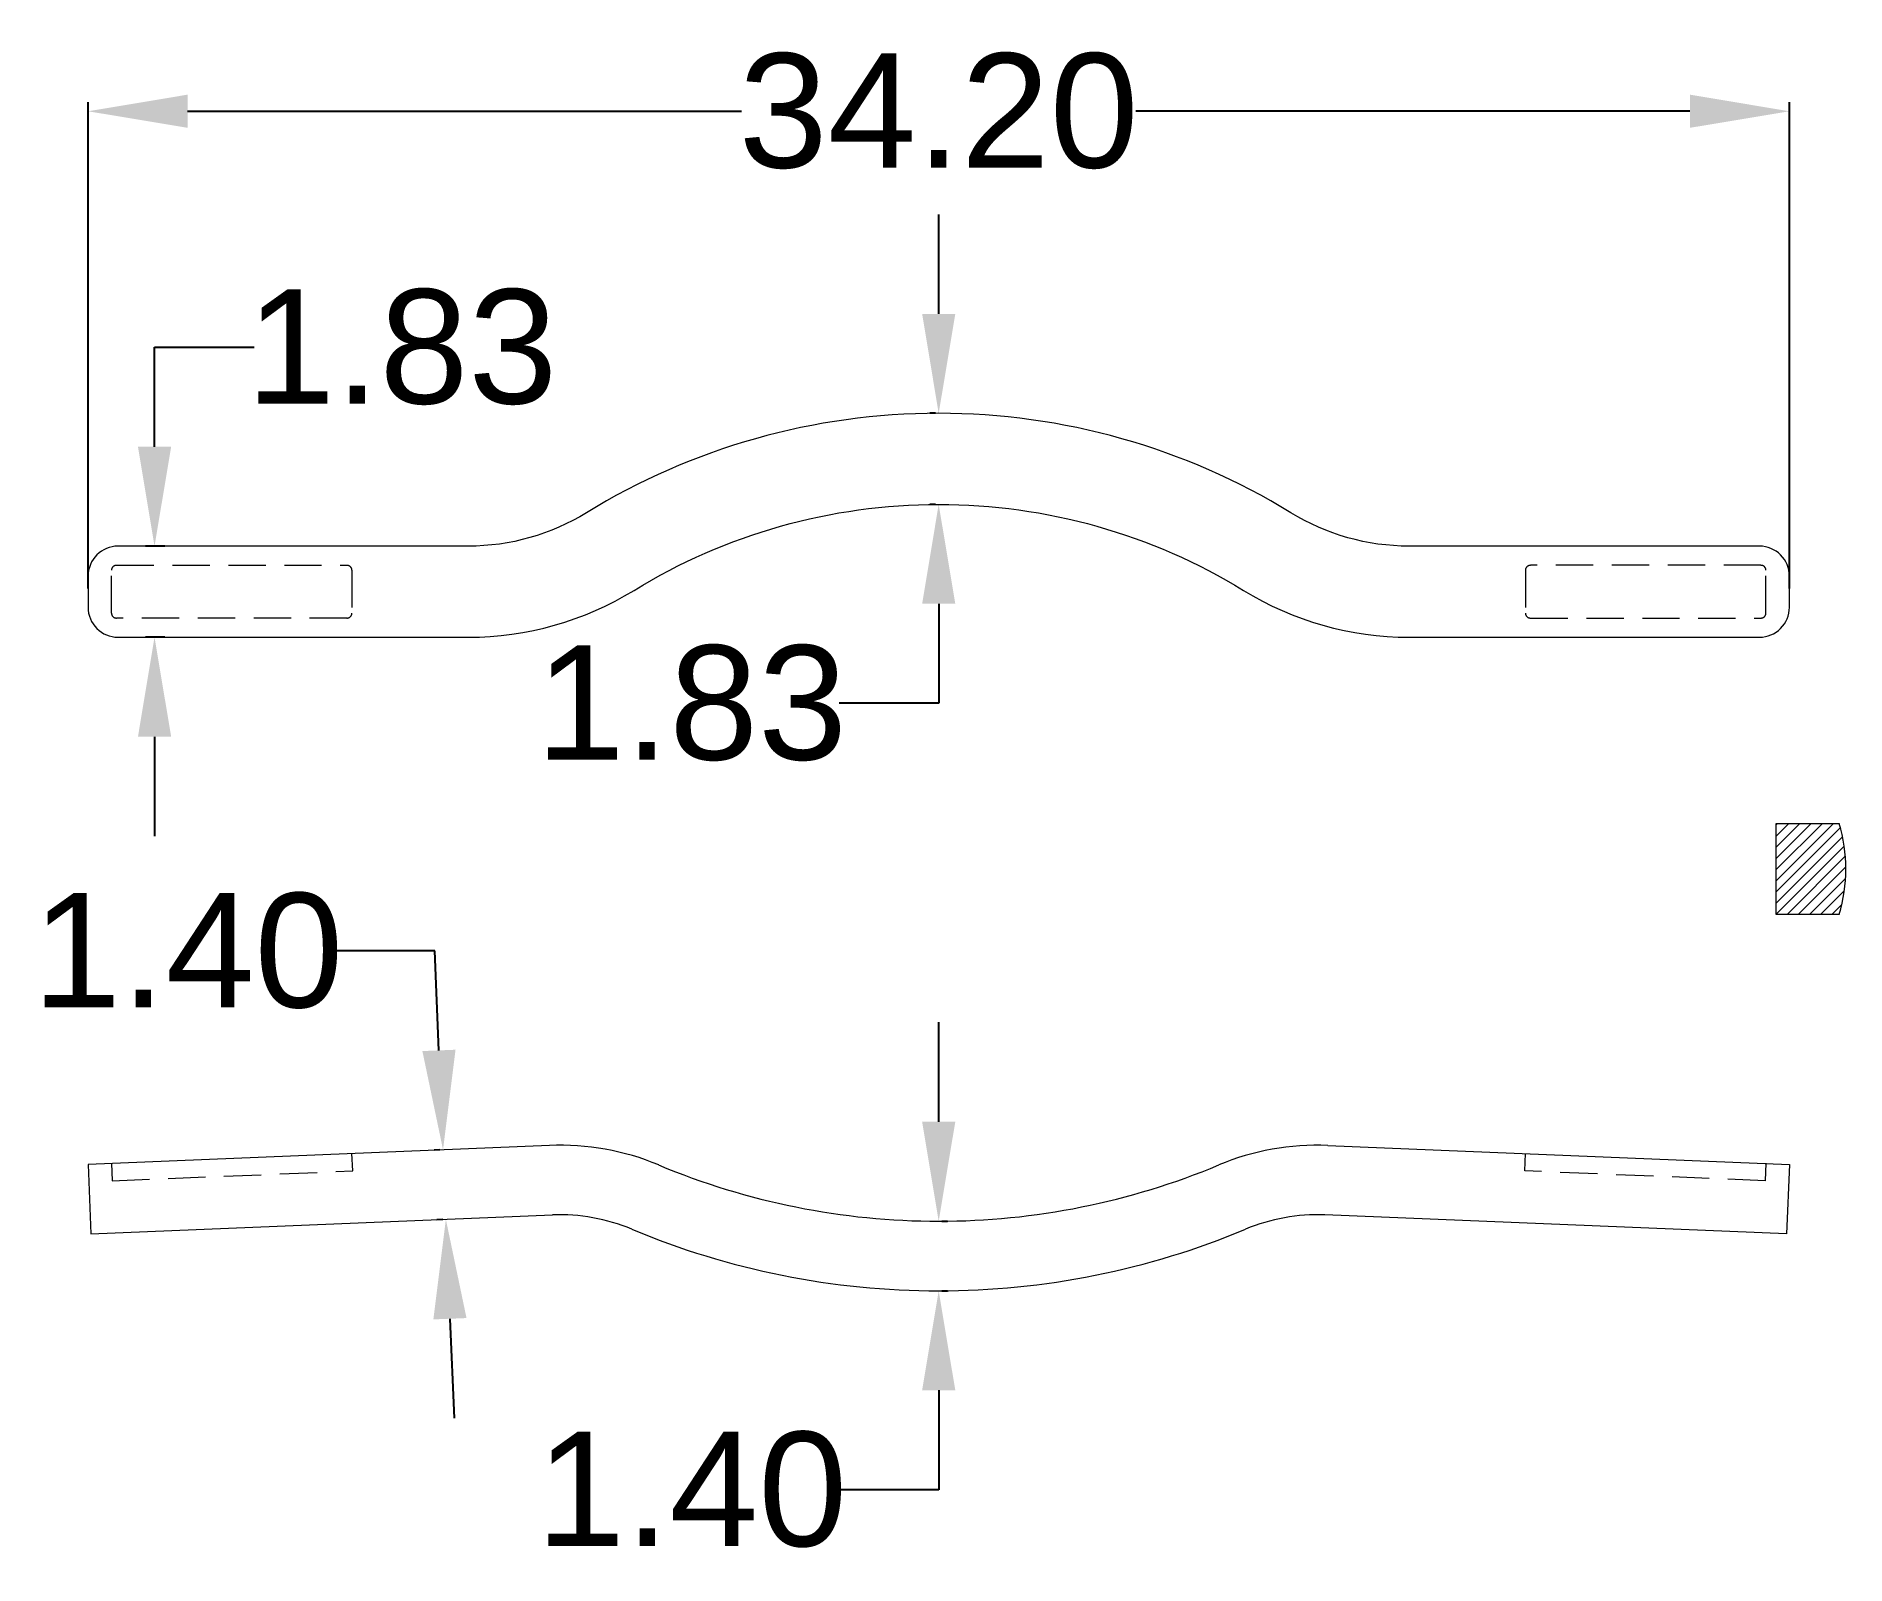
# Model space of a CAD drawing. Header units: millimetres. Extents: x 2511.6 to 2548, y 1481.1 to 1511.8.
import ezdxf

# ---------------------------------------------------------------- set-up
doc = ezdxf.new("R2010")
doc.units = ezdxf.units.MM
doc.linetypes.add('DASHED2', pattern=[0.375, 0.25, -0.125])
doc.styles.get("Standard").update_dxf_attribs({"font": 'arial.ttf'})
doc.dimstyles.new('Standard$0', dxfattribs={"dimtxt": 2.3, "dimasz": 2, "dimexe": 1, "dimexo": 1, "dimgap": 1, "dimtad": 0, "dimtih": 1, "dimtoh": 1, "dimdec": 1, "dimzin": 0, "dimdsep": 46, "dimtxsty": 'Standard', "dimcen": 0, "dimclrd": 4, "dimclre": 4, "dimclrt": 4, "dimadec": 1, "dimazin": 0, "dimtfac": 1, "dimtdec": 1, "dimtofl": 0, "dimtmove": 0, "dimatfit": 0, "dimfxl": 1, "dimtolj": 1, "dimtzin": 0, "dimarcsym": 0})

# ---------------------------------------------------------------- blocks, each defined once
blk = doc.blocks.new('*D7')
at = {"color": 0, "lineweight": -2, "transparency": 16777216}
for p, q in [((2512.67, 1500.713), (2512.67, 1510.489)), ((2514.67, 1510.309), (2525.802, 1510.309)), ((2544.867, 1510.309), (2533.734, 1510.309)), ((2546.867, 1500.713), (2546.867, 1510.489))]:
    blk.add_line(p, q, dxfattribs=at)
at = {"color": 0, "transparency": 16777216}
for points in [[(2514.67, 1510.643), (2514.67, 1509.976), (2512.67, 1510.309)], [(2544.867, 1510.643), (2544.867, 1509.976), (2546.867, 1510.309)]]:
    blk.add_solid(points, dxfattribs=at)
at = {"layer": 'Defpoints', "color": 0, "transparency": 16777216}
for p in [(2546.867, 1510.309), (2512.67, 1500.65), (2546.867, 1500.65)]:
    blk.add_point(p, dxfattribs=at)
at = {"color": 0, "lineweight": 9, "transparency": 16777216, "insert": (2529.768, 1510.309), "char_height": 2.3, "attachment_point": 5}
blk.add_mtext('\\A1;34.20', dxfattribs=at)
blk = doc.blocks.new('*D8')
at = {"color": 0, "lineweight": -2, "transparency": 16777216}
for p, q in [((2529.768, 1489.994), (2529.768, 1491.994)), ((2529.831, 1487.994), (2529.948, 1487.994)), ((2529.831, 1486.594), (2529.948, 1486.594)), ((2529.768, 1484.594), (2529.768, 1482.594)), ((2529.768, 1482.594), (2527.768, 1482.594))]:
    blk.add_line(p, q, dxfattribs=at)
at = {"color": 0, "transparency": 16777216}
for points in [[(2529.435, 1489.994), (2530.102, 1489.994), (2529.768, 1487.994)], [(2529.435, 1484.594), (2530.102, 1484.594), (2529.768, 1486.594)]]:
    blk.add_solid(points, dxfattribs=at)
at = {"layer": 'Defpoints', "color": 0, "transparency": 16777216}
for p in [(2529.768, 1487.994), (2529.768, 1486.594), (2529.768, 1486.594)]:
    blk.add_point(p, dxfattribs=at)
at = {"color": 0, "lineweight": 9, "transparency": 16777216, "insert": (2524.803, 1482.594), "char_height": 2.3, "attachment_point": 5}
blk.add_mtext('\\A1;1.40', dxfattribs=at)
blk = doc.blocks.new('*D9')
at = {"color": 0, "lineweight": -2, "transparency": 16777216}
for p, q in [((2529.768, 1506.236), (2529.768, 1508.236)), ((2529.706, 1504.236), (2529.588, 1504.236)), ((2529.706, 1502.406), (2529.588, 1502.406)), ((2529.768, 1500.406), (2529.768, 1498.406)), ((2529.768, 1498.406), (2527.768, 1498.406))]:
    blk.add_line(p, q, dxfattribs=at)
at = {"color": 0, "transparency": 16777216}
for points in [[(2529.435, 1506.236), (2530.102, 1506.236), (2529.768, 1504.236)], [(2529.435, 1500.406), (2530.102, 1500.406), (2529.768, 1502.406)]]:
    blk.add_solid(points, dxfattribs=at)
at = {"layer": 'Defpoints', "color": 0, "transparency": 16777216}
for p in [(2529.768, 1504.236), (2529.768, 1502.406), (2529.768, 1502.406)]:
    blk.add_point(p, dxfattribs=at)
at = {"color": 0, "lineweight": 9, "transparency": 16777216, "insert": (2524.799, 1498.406), "char_height": 2.3, "attachment_point": 5}
blk.add_mtext('\\A1;1.83', dxfattribs=at)
blk = doc.blocks.new('*D11')
at = {"color": 0, "lineweight": -2, "transparency": 16777216}
for p, q in [((2514.006, 1503.565), (2514.006, 1505.565)), ((2514.006, 1505.565), (2516.006, 1505.565)), ((2514.214, 1501.565), (2513.826, 1501.565)), ((2514.214, 1499.735), (2513.826, 1499.735)), ((2514.006, 1497.735), (2514.006, 1495.735))]:
    blk.add_line(p, q, dxfattribs=at)
at = {"color": 0, "transparency": 16777216}
for points in [[(2513.673, 1503.565), (2514.34, 1503.565), (2514.006, 1501.565)], [(2513.673, 1497.735), (2514.34, 1497.735), (2514.006, 1499.735)]]:
    blk.add_solid(points, dxfattribs=at)
at = {"layer": 'Defpoints', "color": 0, "transparency": 16777216}
for p in [(2514.276, 1501.565), (2514.006, 1499.735), (2514.276, 1499.735)]:
    blk.add_point(p, dxfattribs=at)
at = {"color": 0, "lineweight": 9, "transparency": 16777216, "insert": (2518.975, 1505.565), "char_height": 2.3, "attachment_point": 5}
blk.add_mtext('\\A1;1.83', dxfattribs=at)
blk = doc.blocks.new('*D10')
at = {"color": 0, "lineweight": -2, "transparency": 16777216}
for p, q in [((2519.641, 1493.426), (2517.641, 1493.426)), ((2519.723, 1491.428), (2519.641, 1493.426)), ((2519.742, 1489.427), (2519.625, 1489.422)), ((2519.8, 1488.028), (2519.682, 1488.023)), ((2519.944, 1486.032), (2520.027, 1484.034))]:
    blk.add_line(p, q, dxfattribs=at)
at = {"color": 0, "transparency": 16777216}
for points in [[(2520.056, 1491.441), (2519.39, 1491.414), (2519.805, 1489.429)], [(2520.277, 1486.046), (2519.611, 1486.019), (2519.862, 1488.031)]]:
    blk.add_solid(points, dxfattribs=at)
at = {"layer": 'Defpoints', "color": 0, "transparency": 16777216}
for p in [(2519.805, 1489.429), (2519.805, 1489.429), (2519.862, 1488.031)]:
    blk.add_point(p, dxfattribs=at)
at = {"color": 0, "lineweight": 9, "transparency": 16777216, "insert": (2514.676, 1493.426), "char_height": 2.3, "attachment_point": 5}
blk.add_mtext('\\A1;1.40', dxfattribs=at)

msp = doc.modelspace()

# ---------------------------------------------------------------- hatches: boundary and pattern name
at = {"lineweight": 9}
h = msp.add_hatch(dxfattribs=at)
h.set_pattern_fill('ANSI31', color=1, scale=0.05, style=0)
h.set_pattern_definition([(45, (1221.73608, 836.08317), (-0.112253202, 0.112253202), [])])
edge = h.paths.add_edge_path()
edge.add_arc((2544.716, 1495.076), 3.285, 343.8275, 376.1725)
edge.add_line((2547.871, 1495.991), (2546.601, 1495.991))
edge.add_line((2546.601, 1495.991), (2546.601, 1494.161))
edge.add_line((2546.601, 1494.161), (2547.871, 1494.161))

# ---------------------------------------------------------------- linework, layer by layer
at = {"color": 0, "lineweight": 9}
for p, q in [((2546.601, 1494.161), (2546.601, 1495.991)), ((2546.601, 1495.991), (2547.871, 1495.991)), ((2547.871, 1494.161), (2546.601, 1494.161)), ((2521.948, 1489.518), (2512.67, 1489.136)), ((2537.588, 1489.518), (2546.867, 1489.136)), ((2512.67, 1489.136), (2512.727, 1487.737)), ((2546.867, 1489.136), (2546.809, 1487.737)), ((2512.727, 1487.737), (2522.006, 1488.119)), ((2546.809, 1487.737), (2537.531, 1488.119))]:
    msp.add_line(p, q, dxfattribs=at)
at = {"color": 4, "linetype": 'DASHED2', "lineweight": 9, "ltscale": 3}
for p, q in [((2517.989, 1489.003), (2517.974, 1489.353)), ((2541.548, 1489.003), (2541.562, 1489.353)), ((2513.14, 1489.157), (2513.154, 1488.806)), ((2513.154, 1488.806), (2517.989, 1489.004)), ((2546.382, 1488.806), (2541.548, 1489.004)), ((2546.397, 1489.157), (2546.382, 1488.806))]:
    msp.add_line(p, q, dxfattribs=at)
at = {"color": 0, "lineweight": 9}
msp.add_lwpolyline([(2522.687, 1502.236, -0.138541), (2520.315, 1501.565), (2513.27, 1501.565, 0.414214), (2512.67, 1500.965), (2512.67, 1500.335, 0.414214), (2513.27, 1499.735), (2520.315, 1499.735, 0.138541), (2523.645, 1500.676, -0.138541), (2529.768, 1502.406, -0.138541), (2535.892, 1500.676, 0.138541), (2539.222, 1499.735), (2546.267, 1499.735, 0.414214), (2546.867, 1500.335), (2546.867, 1500.965, 0.414214), (2546.267, 1501.565), (2539.222, 1501.565, -0.138541), (2536.849, 1502.236, 0.138541), (2529.768, 1504.236, 0.138541)], format="xyb", close=True, dxfattribs=at)
at = {"color": 4, "linetype": 'DASHED2', "lineweight": 9, "ltscale": 3}
for points in [[(2517.874, 1501.18, -0.414214), (2517.974, 1501.08), (2517.974, 1500.22, -0.414214), (2517.874, 1500.12), (2513.24, 1500.12, -0.414214), (2513.14, 1500.22), (2513.14, 1501.08, -0.414214), (2513.24, 1501.18)], [(2541.662, 1501.18, 0.414214), (2541.562, 1501.08), (2541.562, 1500.22, 0.414214), (2541.662, 1500.12), (2546.297, 1500.12, 0.414214), (2546.397, 1500.22), (2546.397, 1501.08, 0.414214), (2546.297, 1501.18)]]:
    msp.add_lwpolyline(points, format="xyb", close=True, dxfattribs=at)
at = {"color": 0, "lineweight": 9}
for centre, radius, start, end in [((2544.716, 1495.076), 3.285, 343.8275, 16.1725), ((2522.159, 1484.39), 5.132, 67.2989, 92.3538), ((2537.377, 1484.39), 5.132, 87.6462, 112.7011), ((2529.768, 1502.579), 14.585, 247.2989, 270), ((2529.768, 1502.579), 14.585, 270, 292.7011), ((2522.159, 1484.39), 3.732, 67.2989, 92.3538), ((2537.377, 1484.39), 3.732, 87.6462, 112.7011), ((2529.768, 1502.579), 15.985, 247.2989, 270), ((2529.768, 1502.579), 15.985, 270, 292.7011)]:
    msp.add_arc(centre, radius, start, end, dxfattribs=at)

# ---------------------------------------------------------------- dimensions: what is measured, and where the dimension line sits
at = {"color": 3, "lineweight": 9}
dim = msp.add_linear_dim(base=(2546.867, 1510.309), p1=(2512.67, 1500.65), p2=(2546.867, 1500.65), dimstyle='Standard$0', override={"dimexe": 0.18, "dimexo": 0.0625, "dimgap": 0.09, "dimdec": 2, "dimcen": 0.09, "dimclrd": 0, "dimclre": 0, "dimclrt": 0, "dimtdec": 2, "dimatfit": 3, "dimfxl": 1.25}, dxfattribs=at)
dim.commit()
dim.dimension.update_dxf_attribs({"geometry": '*D7', "text_midpoint": (2529.768, 1510.309)})
for base, p1, p2, override, picture, middle in [((2529.768, 1502.406), (2529.768, 1504.236), (2529.768, 1502.406), {"dimexe": 0.18, "dimexo": 0.0625, "dimgap": 0.09, "dimdec": 2, "dimcen": 0.09, "dimclrd": 0, "dimclre": 0, "dimclrt": 0, "dimtdec": 2, "dimatfit": 3, "dimfxl": 1.25}, '*D9', (2524.799, 1498.406)), ((2514.006, 1499.735), (2514.276, 1501.565), (2514.276, 1499.735), {"dimasz": 2, "dimexe": 0.18, "dimexo": 0.0625, "dimgap": 0.09, "dimdec": 2, "dimtxsty": 'Standard', "dimcen": 0.09, "dimclrd": 0, "dimclre": 0, "dimclrt": 0, "dimtdec": 2, "dimatfit": 3, "dimfxl": 1.25, "dimarcsym": 0}, '*D11', (2518.975, 1505.565))]:
    dim = msp.add_linear_dim(base=base, p1=p1, p2=p2, angle=270, dimstyle='Standard$0', override=override, dxfattribs=at)
    dim.commit()
    dim.dimension.update_dxf_attribs({"geometry": picture, "text_midpoint": middle, "dimtype": 161})
for p1, p2, picture, middle in [((2519.862, 1488.031), (2519.805, 1489.429), '*D10', (2514.676, 1493.426)), ((2529.768, 1487.994), (2529.768, 1486.594), '*D8', (2524.803, 1482.594))]:
    dim = msp.add_aligned_dim(p1=p1, p2=p2, distance=0, dimstyle='Standard$0', override={"dimasz": 2, "dimexe": 0.18, "dimexo": 0.0625, "dimgap": 0.09, "dimdec": 2, "dimtxsty": 'Standard', "dimcen": 0.09, "dimclrd": 0, "dimclre": 0, "dimclrt": 0, "dimtdec": 2, "dimatfit": 3, "dimfxl": 1.25, "dimarcsym": 0}, dxfattribs=at)
    dim.commit()
    dim.dimension.update_dxf_attribs({"geometry": picture, "text_midpoint": middle})

doc.saveas('drawing.dxf')
